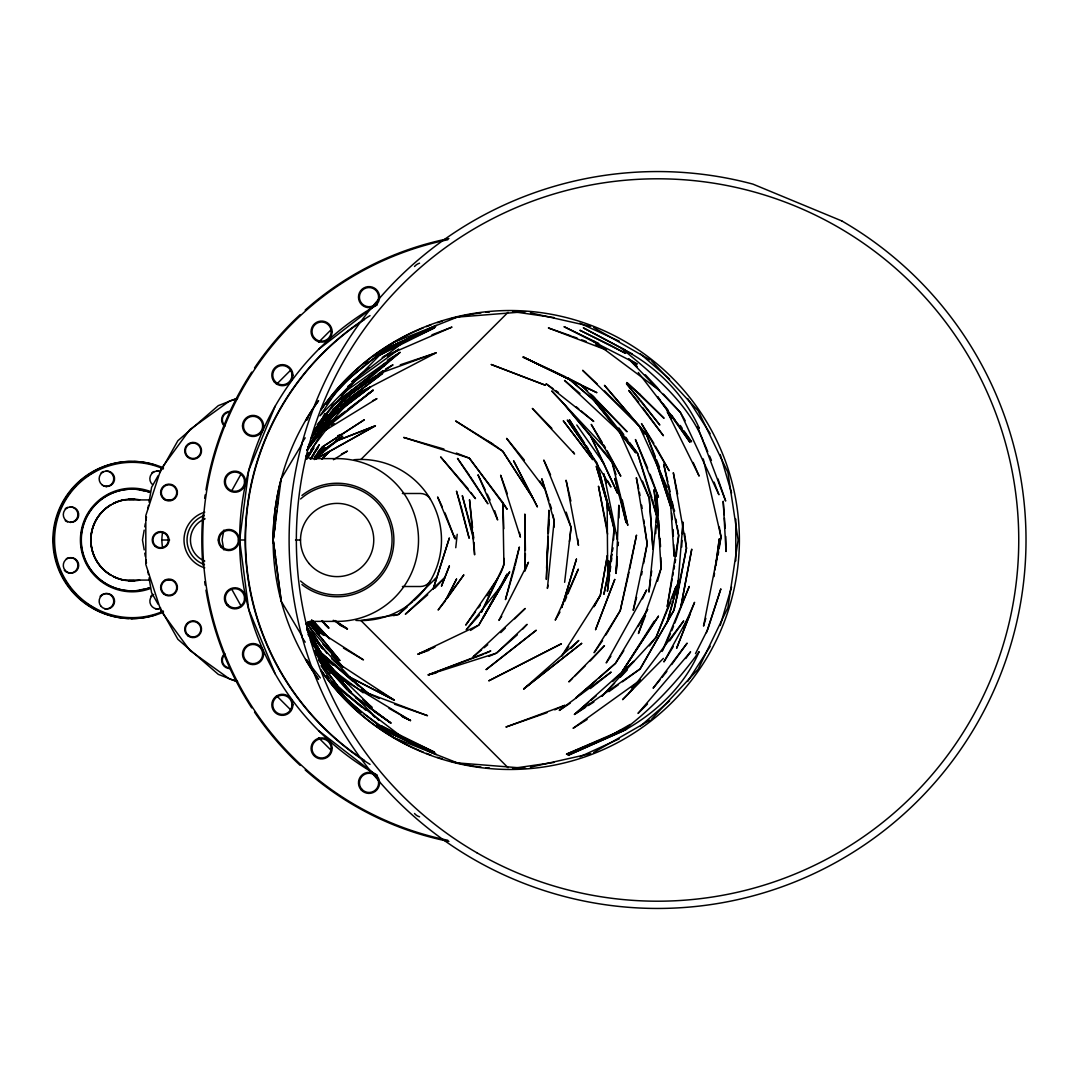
<?xml version="1.0" encoding="UTF-8"?>
<svg xmlns="http://www.w3.org/2000/svg" width="1080" height="1080" viewBox="0 0 1080 1080"><rect width="100%" height="100%" fill="white"/><g stroke="black" fill="none" stroke-linecap="round" stroke-linejoin="round"><path stroke-width="1.5" d="M128.642 618.165L132.179 618.597M553.986 527.324L554.148 520.776L552.933 514.769M525.393 553.595L524.948 569.322L524.826 514.039L525.42 550.368M617.166 558.698L616.1 573.399L618.8 505.211L618.975 517.914M613.615 539.946L614.088 528.944L612.265 520.101M548.087 539.811L546.359 579.447L548.896 510.206L548.37 533.21M546.561 568.256L548.127 536.639M548.289 533.156L548.951 519.993L548.707 524.799M681.683 547.128L682.034 540.446M682.371 533.763L682.965 522.086L676.89 598.023L686.475 548.195L684.653 533.48M655.695 533.561L656.127 525.582M656.303 522.383L656.654 515.997L652.469 499.581M608.539 560.628L607.716 575.6L607.136 502.308L596.282 466.317L611.807 518.521M618.111 545.549L618.341 542.227L618.098 545.413M616.1 573.399L617.274 556.942M134.19 461.632L134.217 461.457A78.597 78.57 -90 0 1 155.642 465.224M455.76 547.708L457.205 534.303M569.471 541.62L571.077 527.364L566.19 512.163M564.638 582.309L571.077 527.364L543.793 460.067L550.571 474.876M318.573 679.388A236.722 236.722 0 0 1 281.246 601.263L273.186 540L276.709 510.449M277.101 507.168L277.695 502.24M676.12 556.389L678.672 535.558L677.052 525.758M716.053 565.002L719.293 538.799L714.96 569.997M650.633 579.029L648.932 592.096L656.654 515.997L637.565 453.344L629.681 442.638M651.051 575.775L651.699 570.875M248.67 609.269L239.612 540L248.67 470.732M301.658 635.364L281.246 601.263L273.186 540L281.165 478.886A236.129 236.129 0 0 0 281.165 601.115M609.62 574.614L607.419 591.313L614.088 528.944L597.078 463.266L611.833 518.481M610.052 571.28L610.713 566.271M611.375 561.263L611.82 557.928M714.055 576.572L714.514 573.278M676.89 598.023L677.808 591.57M678.267 588.344L678.726 585.117M275.508 523.368L273.119 540L275.508 556.632M718.092 555.053L718.618 551.759M719.145 548.465L721.008 536.922L719.293 527.04M223.79 530.145L222.102 540L223.79 549.855M144.194 530.118L142.479 540L144.194 549.882M144.761 526.824L145.328 523.53M145.894 520.236L146.475 516.942M147.893 508.707L148.46 505.413M149.026 502.119L151.592 487.296L158.166 475.646M600.332 595.323L607.379 555.566L600.332 595.323L594.027 606.596L600.332 595.323L561.856 655.655M672.165 579.096L667.238 606.69L678.672 535.558L663.701 464.063L667.845 481.882M672.745 575.843L673.326 572.602M673.907 569.349L674.487 566.109M675.054 562.856L675.635 559.602M641.574 574.817L642.168 571.563M643.639 563.409L647.19 543.861L644.652 526.136M607.918 575.626L611.847 554.405M611.78 554.269L603.909 594.351L607.621 577.26M612.414 551.057L613.035 547.844M629.667 569.052L636.525 535.1L620.231 610.659L605.907 634.918M548.06 585.265L547.385 588.411L554.148 520.776L541.823 478.751L548.964 500.81M515.12 565.65L519.386 547.02L505.44 599.602L514.755 567.202M629.019 572.292L620.231 610.659L594.095 652.712L602.546 640.615M676.526 599.549L673.961 610.2L640.116 668.952L622.499 681.764M673.663 599.643L678.659 580.284M636.579 597.47L633.218 610.322L647.19 543.861L636.35 477.711L638.712 489.038M657.531 581.269L661.014 568.499L660.812 557.591M678.605 580.163L666.981 622.904L673.245 601.25M720.252 625.455L731.552 586.994M705.834 618.341L703.539 626.103L721.008 536.922L703.283 458.946M433.215 588.856L449.375 537.935L433.215 588.951M706.455 632.691L720.86 588.856L707.792 629.33L695.507 653.657M671.976 598.388L675.959 586.724L656.1 637.254L649.35 645.867M645.503 615.452L638.442 633.474L661.014 568.499L656.748 494.168L658.274 515.471M671.733 630.707L673.556 626.13M674.757 623.066L689.269 586.44L662.121 651.443M524.799 571.307L528.444 562.262L498.92 620.393L501.728 616.275M248.805 470.219L275.197 406.12M670.977 601.304L656.1 637.254L601.965 696.289L614.628 683.154M564.678 601.438L566.636 596.822M567.932 593.744L578.354 569.106L555.228 620.136L559.98 612.023M307.112 419.985L308.502 416.921M642.506 598.874L646.65 589.964L606.204 662.904L610.902 656.14M662.81 649.957L670.437 633.704M683.519 627.723L694.575 602.33L676.62 648.311L689.999 614.412L663.903 661.905L673.326 646.488M638.186 626.535L647.663 609.377L615.479 663.336L598.617 678.267M231.579 491.076L241.286 473.58M159.813 472.73L177.876 440.708L218.282 405.648L236.966 398.358M499.541 589.032L478.832 625.063L470.489 630.423M281.246 478.737L301.658 444.636M307.328 456.854L325.445 426.546M487.094 595.809L489.672 591.624M491.387 588.816C496.503 579.326 505.116 569.862 503.915 558.387M312.593 434.781L325.553 413.748M306.841 458.987L313.889 447.701L306.909 458.838M314.631 430.637L325.188 413.788M307.935 447.944L313.2 439.546M311.067 458.582L318.074 447.444L314.132 452.776M622.296 671.476L658.409 616.248L622.296 671.476L654.17 621.202M306.963 450.185L330.44 413.559L325.782 420.552M314.294 459.513L322.367 446.945L364.163 419.863L322.367 446.945L318.006 451.71M687.636 681.453L710.208 646.312M323.622 423.265L308.178 447.174L310.028 444.353M623.808 650.673L615.479 663.336L575.87 697.828L596.214 680.4M312.809 440.154L323.919 423.346M305.208 437.859L302.413 442.004A11.623 11.623 0 0 0 301.361 445.743M321.03 414.329L336.865 390.812M494.708 595.606L499.244 588.856M309.353 445.608L313.2 440.1M317.034 434.592L321.84 427.707M323.339 416.245L325.228 413.546M311.499 437.886L327.78 414.612L311.324 437.967M562.059 655.884L568.674 646.461M669.627 640.818L683.707 620.892L628.803 693.401L622.593 699.664L663.377 658.409M322.083 427.127L324 424.427M306.788 450.333L335.88 409.388L308.34 447.525M447.147 598.401L463.86 574.844L438.115 610.011L445.284 601.02M311.432 442.166L313.335 439.506M319.032 431.501L320.935 428.827M308.583 447.755L335.867 409.401M313.106 434.74L326.7 415.827M664.97 673.893L666.9 671.22M671.72 664.538L687.123 643.154L653.117 688.203L660.029 679.86M685.76 658.517L690.593 651.834L638.024 713.408L647.5 704.012M308.488 445.176L340.214 401.895M314.699 429.664L332.654 405.216M475.483 611.82L465.723 625.104L498.258 577.625L481.356 612.333L503.928 564.975L502.835 502.551L469.314 458.136L456.314 453.06M478.413 607.838L480.37 605.178M326.484 404.231L330.466 399.263M306.909 455.22L308.894 452.574M310.878 449.942L331.722 422.24M307.719 449.564L334.49 414.099L329.022 419.081L370.575 386.91L352.607 396.252L341.334 406.242M434.389 580.379L436.226 577.922L398.628 614.412L393.62 615.654M318.019 434.579L334.49 414.099M662.013 677.471L663.984 675.081M314.874 457.272L324.338 446.175L316.507 454.437M332.546 396.833C349.056 376.906 369.333 360.356 391.244 346.694M628.803 693.401L632.988 688.54M636.134 684.895L640.332 680.049L573.089 728.285L587.142 719.469M317.25 424.562L356.373 379.607M327.416 426.276L329.481 423.913M479.507 614.938L466.236 629.775L501.971 584.807L507.087 574.034L482.517 618.624L509.693 571.806L478.832 625.063L418.041 654.156L428.976 650.295M307.814 447.417L346.086 405.149L353.822 399.398M322.151 459.27L328.793 451.926L375.381 425.79L338.607 440.073L327.929 447.093M522.842 629.019L527.067 624.362L496.409 653.157L488.889 656.384M314.726 430.367L351.473 389.921M327.794 417.231L350.555 393.336M651.564 719.24L698.166 669.195L727.907 607.621L738.113 540L727.907 472.379L698.166 410.805L651.564 360.761M590.112 660.987L604.463 645.678L568.836 681.871L572.373 678.389M336.191 391.419L350.285 376.826M434.889 588.128L444.69 577.733L405.338 614.21L427.734 594.769M620.379 677.16L627.278 669.978M321.813 459.054L328.793 451.926L316.494 458.636M319.923 415.881L379.755 355.077L400.019 344.061M321.853 430.69L324.135 428.382M570.807 648.567L578.786 640.481L523.679 688.946L581.648 643.383L523.679 688.946L531.374 682.789M330.521 412.763L332.843 410.427M337.487 405.769L347.949 395.294M329.022 419.081L337.581 410.495L332.654 415.125M276.507 384.318L290.858 369.968M318.546 342.279L331.344 329.481M360.936 459.432L508.059 312.309M341.253 395.51L347.22 389.583M327.24 420.795L337.514 410.562M500.769 632.624L505.413 628.02M514.701 618.827L525.15 608.486L473.04 656.924L481.613 649.809M574.736 676.067L585.387 665.631M326.187 421.848L352.607 396.252L436.037 352.863L400.288 364.797M314.699 459.445L323.055 451.427L314.699 459.27M322.812 457.663L328.793 451.926M612.711 681.48L634.068 661.23L574.452 714.434L585.549 707.305M341.267 409.698L346.086 405.149L343.507 407.133M314.928 459.014L318.438 455.706M320.787 453.506L323.123 451.292M333.923 408.794L354.74 390.15M314.685 457.853L325.769 447.971M314.618 458.663L318.222 455.45M332.559 414.005L338.823 408.456M517.374 634.77L496.409 653.157L428.193 674.879L436.118 672.989M324.459 423.374L360.329 391.973L348.854 401.22M341.267 401.733L354.74 390.002M407.174 606.987L398.628 614.412L360.936 620.568L508.059 767.691M631.543 687.677L640.332 680.049M640.562 725.976L669.587 700.826M332.654 409.604L400.019 352.404L387.342 360.261M588.546 702.365L574.452 714.434L640.116 668.952L673.961 610.2L686.475 548.195L673.312 472.689L677.673 494.073M591.111 700.178L596.227 695.79M333.49 410.319L335.651 408.496M352.094 381.564L363.609 371.885M366.174 369.738L368.726 367.578M484.07 647.784L487.742 644.733M339.134 403.92L362.327 384.952M315.063 458.73L337 440.802L375.381 425.79L315.225 459.311M341.888 384.224L393.822 342.36L457.367 317.088L525.542 311.702M315.536 455.787L325.593 447.66M341.199 407.376L346.302 403.272M319.734 433.12L373.194 390.218L366.431 394.929M535.221 679.712L537.773 677.673M590.328 688.581L611.132 672.071L559.264 710.438L570.24 703.121M623.403 730.836L622.094 731.174C651.861 708.952 677.498 681.777 699.138 651.632C684.693 685.692 655.695 713.286 623.403 730.836L568.039 755.352L626.576 729.311M331.641 406.08L400.019 352.404L345.587 391.351M365.175 363.92L367.646 361.989M318.587 349.353L372.56 307.584M331.654 406.094L384.521 365.189L374.706 371.48M339.647 410.13L335.786 413.113L370.575 386.91L356.4 397.467M324.081 428.261L373.194 390.218L347.855 409.334M352.161 381.605L402.921 342.482M330.858 413.046L382.779 373.288L344.425 401.746M327.861 424.413L345.195 411.345M373.275 373.639L384.521 365.189L379.161 369.131M372.479 374.058L375.151 372.087M342.428 400.343L382.968 370.913L378.918 373.721M608.958 691.605L618.435 684.72M347.868 386.383L398.804 349.475M314.267 456.8L342.711 436.199L336.002 440.316M324.904 430.272L328.847 427.424M331.493 425.52L334.125 423.617M347.882 395.618L376.218 375.624M343.886 398.547L392.999 364.824L385.668 368.955M375.125 356.413L390.029 346.937L403.461 340.686M383.373 364.568L386.1 362.732M388.84 360.882L392.945 358.115M133.799 461.619L128.655 461.457A78.597 78.57 -90 0 0 52.866 540.108A78.597 78.57 -90 0 0 128.75 618.557M387.761 356.332L398.695 349.178M588.33 705.524L593.892 701.973M325.067 430.461L376.961 398.642L372.533 400.788M333.423 459.716L347.45 451.103L341.429 454.086M397.507 345.695L400.208 344.088M630.126 724.451L610.7 735.655L566.46 754.164L623.903 729.257L610.7 735.655L620.325 730.188M593.703 752.463L650.12 720.077M389.408 359.924L393.08 357.871L389.961 359.208M383.63 356.481L389.502 353.376M379.755 355.077L434.525 327.821L389.772 348.084M382.752 351.27L436.28 325.404L406.445 339.296M384.912 350.757L434.525 327.821M484.907 653.63L490.752 650.957L428.193 674.879L483.435 654.305M579.798 756.824L619.312 738.788M389.88 359.195L392.837 357.858M554.729 709.857L564.881 705.308L505.913 727.029L546.966 712.706M390.029 346.937L435.375 326.646L392.985 345.452M382.212 357.386L451.98 327.091L431.933 334.841M434.687 646.961L418.041 654.156L434.66 647.082M338.013 436.077L341.132 434.916M378.351 373.869L436.037 352.863M337.946 435.618L341.064 434.484M237.532 398.48L229.5 401.045L189.837 429.611L160.988 469.085L145.814 515.552L145.814 564.449L160.988 610.915L189.837 650.389L229.5 678.956L237.532 681.52M383.832 364.068L386.991 363.069M530.429 767.192L590.625 753.651M512.555 768.393L553.878 762.453M131.463 618.597L134.217 618.543A78.597 78.57 -90 0 0 155.642 614.777M378.621 297.135A9.599 9.599 0 0 0 364.217 288.819A9.599 9.599 0 0 0 364.217 305.451A9.599 9.599 0 0 0 378.621 297.135L379.553 297.135A10.53 10.53 0 0 0 363.757 288.009A10.53 10.53 0 0 0 363.757 306.261A10.53 10.53 0 0 0 379.553 297.135M331.196 331.601L332.127 331.601A10.53 10.53 0 0 0 316.332 322.475A10.53 10.53 0 0 0 316.332 340.713A10.53 10.53 0 0 0 332.127 331.601M291.965 375.165L292.896 375.165M242.514 425.939L243.446 425.939M262.656 425.939A9.599 9.599 0 0 0 248.251 417.623A9.599 9.599 0 0 0 248.251 434.255A9.599 9.599 0 0 0 262.656 425.939L263.588 425.939A10.53 10.53 0 0 0 247.779 416.812A10.53 10.53 0 0 0 247.779 435.065A10.53 10.53 0 0 0 263.588 425.939M244.539 481.694A9.599 9.599 0 0 0 230.135 473.377A9.599 9.599 0 0 0 230.135 490.01A9.599 9.599 0 0 0 244.539 481.694L245.471 481.694A10.53 10.53 0 0 0 229.662 472.568A10.53 10.53 0 0 0 229.662 490.82A10.53 10.53 0 0 0 245.471 481.694M106.056 486.486L106.853 486.486M402.394 493.493L420.39 493.493A11.623 11.623 0 0 1 430.421 499.244M150.242 499.919L124.565 499.919A40.689 40.675 89.7 0 0 112.644 504.009M165.092 499.919L172.409 499.919M70.997 522.356L70.2 522.356A7.722 7.722 0 0 0 77.922 514.634A7.722 7.722 0 0 0 70.2 506.925M162.648 547.844A40.689 40.675 89.8 0 1 161.892 540L169.614 540M218.268 540L219.2 540M238.41 540A9.599 9.599 0 0 0 224.006 531.684A9.599 9.599 0 0 0 224.006 548.316A9.599 9.599 0 0 0 238.41 540L239.341 540M239.612 540L245.174 540M295.515 540L300.51 540M150.242 580.082L124.565 580.082A40.689 40.675 89.7 0 1 112.644 575.991M165.092 580.082L172.409 580.082M402.394 586.508L420.39 586.508A11.623 11.623 0 0 0 430.421 580.757M244.539 598.307L245.471 598.307M262.656 654.062A9.599 9.599 0 0 0 248.251 645.745A9.599 9.599 0 0 0 248.251 662.378A9.599 9.599 0 0 0 262.656 654.062L263.588 654.062M291.965 704.835A9.599 9.599 0 0 0 277.56 696.519A9.599 9.599 0 0 0 277.56 713.151A9.599 9.599 0 0 0 291.965 704.835L292.896 704.835A10.53 10.53 0 0 0 277.101 695.709A10.53 10.53 0 0 0 277.101 713.961A10.53 10.53 0 0 0 292.896 704.835M331.196 748.4L332.127 748.4A10.53 10.53 0 0 1 316.332 757.526A10.53 10.53 0 0 1 316.332 739.287A10.53 10.53 0 0 1 332.127 748.4M378.621 782.865L379.553 782.865M525.542 768.299L457.367 762.912L393.822 737.64L341.888 695.777M512.555 311.607L553.878 317.547M530.429 312.809L590.625 326.349M443.934 449.05L403.677 437.44L469.314 458.136L507.168 509.261L502.835 502.551L503.82 528.741M394.565 704.214L427.491 715.676L368.24 693.347L361.706 688.838M571.104 335.921L548.397 327.956L605.921 349.826M717.943 478.858L725.652 501.026L697.639 426.978L699.287 428.247C684.045 394.146 655.371 365.539 622.094 348.827C653.576 374.612 687.798 402.854 703.458 441.45M572.63 336.474L577.206 338.148M581.769 339.822L586.346 341.496M236.966 681.642L218.282 674.352L177.876 639.293L159.813 607.27M435.375 753.354L392.742 734.387L436.28 754.596L384.925 730.093L376.826 724.788M579.798 323.176L619.312 341.213M403.596 737.802L434.525 752.179L380.93 725.692L402.125 737.127L336.609 687.056M595.499 344.844L605.975 349.731M566.069 377.042L523.125 357.048L596.714 392.594L523.125 357.048L580.797 384.845L587.52 390.825M379.269 698.544L368.24 693.347L320.584 652.334L315.846 645.368M402.962 716.985L410.522 720.562L341.388 678.645M598.833 343.481L564.017 326.673L637.214 364.068L628.641 358.952L680.306 412.276L685.206 420.755M401.558 716.175L410.522 720.562L389.002 708.372M339.93 625.185L347.436 628.884L335.097 620.528M348.908 676.755L394.349 700.191L335.975 661.986M347.868 676.148L394.349 700.191L377.352 690.039M625.01 349.893L583.322 327.861L632.232 353.93M604.733 409.428L567.554 377.73L580.797 384.845L627.062 431.744L592.096 395.24M593.703 327.537L650.12 359.924M384.925 730.093L391.217 733.712M337.541 623.16L347.436 628.884L333.261 620.298M343.481 648.081L363.461 659.88L317.858 630.531L315.9 627.993M395.213 732.969L402.125 737.127M488.174 441.248L494.06 444.852M492.642 443.975L455.612 420.971L502.7 451.197L532.953 498.083L537.408 506.952L513.608 460.796L532.953 498.083L502.7 451.197L495.221 445.689M601.87 346.734L593.474 341.185L659.624 390.514L650.916 382.982M392.026 733.847L364.014 713.975M361.76 689.432L369.562 694.737L322.204 655.074L307.395 629.087M374.382 711.666L390.879 723.06L348.273 691.173M552.96 388.611L546.062 383.764L593.744 421.443L581.297 411.021M555.714 390.555L558.481 392.486M355.469 697.68L362.286 702.567M369.09 707.441L390.879 723.06L358.83 699.813M363.163 692.807L332.262 669.6L336.488 673.758M318.587 730.647L372.56 772.416M325.674 647.271L339.809 660.447L308.597 622.58M326.551 666.63L329.13 668.696M339.903 677.174L348.975 684.49M576.315 406.863L578.799 408.942M339.606 680.346L342.185 682.506M362.826 699.773L371.844 707.333L320.193 657.005M338.202 687.555L340.794 689.715M343.373 691.889L361.436 707.049M567.554 377.73L604.827 409.495M579.96 393.458L564.543 380.43L619.502 431.73L635.783 452.817L593.014 399.249L619.502 431.73L622.62 437.049M367.173 703.35L371.844 707.333M372.519 715.082L375.03 717.241M332.694 681.683L365.634 710.14M640.562 354.024L669.587 379.175M355.995 708.359L339.174 691.929L331.911 683.316M358.519 710.559L361.031 712.76M312.322 622.094L317.858 630.531L322.718 634.784M628.641 358.952L637.24 366.538M344.115 681.399L325.499 660.717M325.107 624.767L328.766 628.061L322.218 620.582M320.584 652.334L352.89 681.44M360.302 711.059L347.787 699.732L332.276 682.857M331.601 658.665L338.783 665.172M333.707 660.299L338.621 664.875M333.14 665.307L322.204 655.074L307.125 629.37M597.294 384.048L582.62 370.292L639.239 425.925L646.745 435.011L655.263 456.557M604.625 390.933L639.239 425.925L643.99 434.619M322.92 644.301L339.809 660.447L307.854 621.716M336.987 674.177L344.088 681.021M325.931 647.406L337.595 658.719M321.8 621.108L328.766 628.061L321.84 620.717M276.507 695.682L290.858 710.033M318.546 737.721L331.344 750.519M331.276 667.953L344.142 680.886M318.843 660.029L378.905 720.387M551.867 428.409L532.332 408.429L574.547 454.019L573.143 451.858M331.56 654.966L343.116 667.224L306.923 623.997M616.019 474.633L612.077 462.281L605.556 453.357L563.665 403.623L551.759 390.96L605.164 447.971M312.903 620.973L329.535 638.807L312.93 620.703M319.666 658.382L351.338 692.334L315.185 650.174M645.327 374.746L657.747 388.071M663.377 394.119L680.306 412.276L718.929 494.735L714.069 482.152M308.097 632.124L357.966 685.813M318.6 657.032L351.338 692.334L340.106 679.82M593.014 396.36L595.175 398.709M319.882 657.329L322.124 659.826M325.499 663.579L329.994 668.574M333.369 672.327L336.731 676.08M612.387 423.63L619.502 431.73L649.283 498.137L652.928 548.964L649.283 498.137L642.479 481.073M322.866 662.391L347.274 690.12M330.534 668.156L332.627 670.572M312.228 621.594L324.175 635.458M639.779 399.357L626.427 383.63L659.812 425.007L640.778 400.639M638.658 402.165L628.722 390.38L663.417 435.726L642.627 407.538M307.854 632.354L315.36 641.304M326.403 675.756L328.361 678.132M563.665 403.623L612.077 462.281L627.804 525.352L622.283 499.878M524.394 460.161L506.601 438.372L545.103 489.213L539.892 481.127M324.31 663.512L328.266 668.493M316.859 654.831L331.547 673.312M590.801 394.132L637.565 453.344L651.956 497.988M305.788 659.394L320.341 677.943M660.393 400.315L657.531 396.63L689.985 442.3L677.201 423.468M663.255 403.988L668.034 410.117M311.337 622.337L320.085 633.636L317.858 630.531M638.267 372.492L691.538 441.761L684.018 430.893M306.855 627.143L327.038 653.495M327.564 663.633L333.707 671.665M468.113 488.822L440.627 456.921L475.483 498.65L470.88 492.507M313.362 625.725L319.37 633.731L311.526 620.865M322.326 656.14L328.293 664.214M322.245 662.823L326.16 668.129M618.827 427.923L623.754 434.606M625.725 437.279L627.71 439.965M318.668 660.137L338.04 686.853M319.113 660.056L337.527 685.787M307.935 634.351L336.11 673.92M591.449 454.181L567.324 420.066L596.795 462.659M315.671 652.955L320.49 659.745M322.421 662.459L327.226 669.263M469.193 474.971L457.502 458.379L487.904 503.807L470.084 476.334M576.788 425.007L603.612 463.158L617.612 493.371L590.895 436.563L603.612 463.158L601.601 460.269M315.131 651.065L330.521 672.962M317.129 641.034L321.853 647.811M310.23 622.742L312.147 625.509M314.064 628.263L317.885 633.771L310.986 622.175M680.265 425.466L682.142 428.18M671.733 415.382L675.378 420.768M305.208 642.141L302.413 637.996A11.623 11.623 0 0 1 301.361 634.257M321.03 665.672L336.865 689.188M313.591 635.256L322.839 649.08M312.957 622.917L319.343 632.596L311.688 619.772M310.675 622.85L317.885 633.771L310.095 621.081M318.114 657.072L322.677 664.065M584.618 443.232L569.363 419.715L610.902 486.986L607.918 481.1M586.413 446L588.195 448.767M313.47 635.931L315.293 638.739M318.033 642.965L319.869 645.773M316.926 641.304L319.64 645.503M687.636 398.547L710.208 433.688M310.365 640.17L322.893 660.002M311.432 641.817L322.961 660.069M653.859 443.367L641.48 423.63L669.128 470.705L655.466 446.243M602.114 442.3L591.246 424.4L620.784 476.159L607.055 450.603M603.788 445.055L605.462 447.808M315.238 650.795L323.919 665.186M307.368 623.268L321.786 647.96M306.963 628.749L323.906 657.734L307.166 628.884M307.355 629.87L323.244 657.572M158.166 604.355L151.592 592.704L149.026 577.881M671.193 418.73L667.251 411.656L699.138 476.091L693.198 462.47M307.139 630.302L318.56 650.7M231.579 588.924L241.286 606.42M485.109 489.672L477.981 474.782L497.637 519.966L494.654 510.651M487.242 494.14L490.104 500.094M442.341 506.966L437.603 496.989L454.639 538.015L444.974 512.825M307.112 660.015L308.502 663.08M667.089 487.337L639.239 425.925L604.449 385.331L646.745 435.011L674.622 511.056M647.649 468.194L635.418 439.546L658.463 497.178L650.133 474.255M704.066 442.908L707.751 451.656M709.587 456.017L711.437 460.39M248.805 609.782L275.197 673.88M656.478 459.635L659.529 467.33M507.317 493.695L500.634 475.2L520.398 537.152L519.48 532.44M654.507 457.083L671.153 508.019L670.005 495.099L674.096 556.254L673.663 544.536M655.695 460.35L671.153 508.019M549.976 503.955L551.515 508.68M460.458 504.279L456.489 491.13L469.152 538.259L460.904 505.737M720.252 454.545L731.552 493.007M611.807 518.481L607.136 502.308L607.514 508.977M620.244 497.57L614.844 478.454L626.117 522.625L620.703 499.163M472.487 532.629L462.308 495.612L473.567 539.339M672.03 501.471L673.326 506.264M606.258 483.421L603.855 473.864L617.423 539.487L616.586 533.02M668.601 485.123L670.1 491.603M570.888 501.093L566.082 480.236L578.462 545.36L577.706 538.92M639.387 492.277L640.062 495.504M607.23 529.578L598.469 486.202L607.581 534.101M144.761 553.176L145.328 556.47M145.894 559.764L146.475 563.058M147.893 571.293L148.46 574.587M675.972 519.224L676.512 522.49M473.148 535.586L473.567 538.272M641.655 505.183L642.128 508.41M643.734 519.696L644.193 522.909M454.734 535.774L455.152 539.042M472.554 527.769L469.517 499.716L474.606 554.823L474.053 542.498M473.094 532.71L473.62 537.664M659.273 535.207L654.062 489.686L660.461 546.561L659.61 538.461M671.625 512.973L672.26 519.561M724.194 514.688L723.195 501.242L726.016 551.502L725.801 536.558M724.437 518.049L725.179 528.147M658.638 520.385L659.34 530.213M659.934 538.407L660.407 544.955M673.11 529.484L673.353 536.18M735.791 519.115L735.791 560.885M273.186 540A236.722 236.722 0 0 1 318.573 400.613M320.949 409.806A229.46 229.46 0 0 1 662.027 368.199A229.46 229.46 0 0 1 662.027 711.801A229.46 229.46 0 0 1 320.949 670.194M204.768 561.047A22.626 22.626 0 0 1 205.132 518.819M139.739 580.163A40.932 40.919 89.9 0 1 90.936 540A40.932 40.919 89.9 0 1 139.739 499.838M134.77 580.811A40.932 40.919 -89.8 0 1 128.48 580.811M123.741 580.163A40.932 40.919 -89.8 0 1 113.279 576.585M110.484 575.033A40.932 40.919 -89.8 0 1 110.484 504.968M113.279 503.415A40.932 40.919 -89.8 0 1 123.741 499.838M128.48 499.19A40.932 40.919 -89.8 0 1 134.77 499.19M140.252 490.118A50.652 50.625 -89.7 0 1 143.465 490.793M143.37 589.221A50.652 50.625 -89.7 0 1 140.144 589.896M149.243 587.817A50.882 50.868 -89.8 0 1 99.158 578.975M97.956 577.935A50.882 50.868 -89.8 0 1 97.956 502.065M99.158 501.026A50.882 50.868 -89.8 0 1 149.243 492.183M95.364 608.796A77.666 77.639 -90 0 1 91.004 606.326M88.196 604.53A77.666 77.639 -90 0 1 85.469 602.613M75.573 593.973A77.666 77.639 -90 0 1 73.319 591.53M70.106 587.668A77.666 77.639 -90 0 1 63.72 578.043M57.699 564.408A77.666 77.639 -90 0 1 56.282 559.615M56.282 520.385A77.666 77.639 -90 0 1 57.699 515.592M63.72 501.957A77.666 77.639 -90 0 1 70.106 492.332M73.319 488.471A77.666 77.639 -90 0 1 75.573 486.027M85.469 477.387A77.666 77.639 -90 0 1 88.196 475.47M91.004 473.675A77.666 77.639 -90 0 1 95.364 471.204M100.143 596.268A7.722 7.722 0 0 1 113.306 598.59A7.722 7.722 0 0 1 104.719 608.823M66.339 558.671A7.722 7.722 0 0 1 76.653 561.128A7.722 7.722 0 0 1 74.817 571.55A7.722 7.722 0 0 1 64.287 570.321M67.567 521.896A7.722 7.722 0 0 1 65.246 520.547M65.246 508.721A7.722 7.722 0 0 1 67.567 507.384M106.056 471.056A7.722 7.722 0 0 1 113.657 480.114A7.722 7.722 0 0 1 103.41 486.027M101.088 472.865A7.722 7.722 0 0 1 103.41 471.514M152.604 484.69A7.722 7.722 0 0 1 160.205 471.514M151.808 472.865A7.722 7.722 0 0 1 154.13 471.514M156.762 471.056A7.722 7.722 0 0 1 159.394 471.514M160.623 607.918A7.722 7.722 0 0 1 155.425 608.823M150.849 596.268A7.722 7.722 0 0 1 152.901 594.54M158.895 608.823A7.722 7.722 0 0 1 153.697 594.54M149.58 587.817A50.882 50.868 89.6 0 1 81.324 540A50.882 50.868 89.6 0 1 149.58 492.183M149.918 588.681A51.813 51.786 -90 0 1 80.419 540A51.813 51.786 -90 0 1 149.918 491.319M163.431 611.105A77.666 77.639 -90 0 1 54.567 540A77.666 77.639 -90 0 1 163.431 468.896M163.499 612.077A78.597 78.57 90 0 1 53.609 540A78.597 78.57 90 0 1 163.499 467.924M204.485 564.597A26.055 26.055 0 0 1 204.174 515.524M161.892 540A40.689 40.675 -90 0 1 162.648 532.157M111.294 575.235A40.689 40.675 89.7 0 1 111.281 504.752M129.236 499.379A40.689 40.675 89.7 0 1 134.014 499.379M134.014 580.621A40.689 40.675 89.7 0 1 129.236 580.621M225.085 425.709A7.722 7.722 0 0 1 230.04 412.074M224.626 426.249A8.424 8.424 0 0 1 230.04 411.372M230.04 667.926A7.722 7.722 0 0 1 225.085 654.291M230.04 668.628A8.424 8.424 0 0 1 224.626 653.751M204.755 567.851A29.066 29.066 0 0 1 204.755 512.149M300.605 498.974A54.931 54.931 0 0 1 376.718 501.917A54.931 54.931 0 0 1 376.718 578.083A54.931 54.931 0 0 1 300.605 581.027M301.941 495.464A56.754 56.754 0 0 1 378.796 501.458A56.754 56.754 0 0 1 378.796 578.543A56.754 56.754 0 0 1 301.941 584.537M364.541 760.482A263.723 263.723 0 0 1 364.541 319.518M305.681 623.903A11.623 11.623 0 0 1 312.916 621.392L337.136 621.392A81.392 81.392 0 0 0 418.514 540A81.392 81.392 0 0 0 337.136 458.608L312.916 458.608A11.623 11.623 0 0 1 305.681 456.098M370.035 764.397A264.074 264.074 0 0 1 370.035 315.603M377.325 775.143A269.622 269.622 0 0 1 377.325 304.857M414.518 266.517A10.53 10.53 0 0 1 419.567 263.196M419.567 816.804A10.53 10.53 0 0 1 414.518 813.483M448.902 841.428A307.409 307.409 0 0 1 305.181 769.918M300.213 765.41A307.409 307.409 0 0 1 254.516 712.098M251.735 707.9A307.409 307.409 0 0 1 205.943 590.085M205.16 585.117A307.409 307.409 0 0 1 204.687 581.783M202.851 565.07A307.409 307.409 0 0 1 202.851 514.931M204.687 498.218A307.409 307.409 0 0 1 205.16 494.883M205.943 489.915A307.409 307.409 0 0 1 251.735 372.101M254.516 367.902A307.409 307.409 0 0 1 300.213 314.591M305.181 310.082A307.409 307.409 0 0 1 448.902 238.572M447.836 840.267A306.477 306.477 0 0 1 447.836 239.733M318.384 679.037A236.129 236.129 0 0 1 305.586 659.489M305.586 420.512A236.129 236.129 0 0 1 318.384 400.964M354.226 459.716A80.568 80.568 0 0 1 413.951 600.656M412.722 601.708A80.568 80.568 0 0 1 355.914 620.406M489.348 768.002A228.879 228.879 0 0 1 486.014 767.691M481.032 767.124A228.879 228.879 0 0 1 451.602 761.495M442.071 758.795A228.879 228.879 0 0 1 437.319 757.283M431.014 755.082A228.879 228.879 0 0 1 426.317 753.327M423.212 752.085A228.879 228.879 0 0 1 320.774 669.857M320.774 410.144A228.879 228.879 0 0 1 423.212 327.915M426.317 326.673A228.879 228.879 0 0 1 431.014 324.918M437.319 322.718A228.879 228.879 0 0 1 442.071 321.206M451.602 318.506A228.879 228.879 0 0 1 481.032 312.876M486.014 312.309A228.879 228.879 0 0 1 489.348 311.999M691.726 549.356L680.967 606.339L691.726 549.356M576.45 559.13L561.762 607.514L576.45 559.13M449.375 565.961L441.518 586.049L449.375 565.961M614.75 579.474L595.58 629.613L614.75 579.474M456.543 579.11L446.067 599.522L456.543 579.11M319.167 444.906L310.406 459.135L319.167 444.906M536.112 630.356L486.189 669.546L536.112 630.356M561.344 643.788L488.943 680.738L561.344 643.788M545.306 385.195L491.333 364.541L545.306 385.195M841.779 220.914L752.909 184.113A368.442 368.442 0 0 0 294.705 603.976A368.442 368.442 0 0 0 868.887 841.82A368.442 368.442 0 0 0 841.779 220.914M610.956 345.492L579.906 330.264L625.658 353.389L610.956 345.492M639.832 394.227L626.846 382.523L664.065 418.311L639.832 394.227M578.313 440.519L563.261 420.768L592.839 459.689L578.313 440.519M476.955 852.809A361.193 361.193 0 0 0 1018.751 540A361.193 361.193 0 0 0 476.955 227.191A361.193 361.193 0 0 0 476.955 852.809M100.939 606.191A7.722 7.722 0 0 0 114.102 603.869A7.722 7.722 0 0 0 105.516 593.622A7.722 7.722 0 0 0 100.939 606.191M65.084 570.321A7.722 7.722 0 0 0 78.246 567.999A7.722 7.722 0 0 0 69.66 557.766A7.722 7.722 0 0 0 65.084 570.321M66.042 520.547A7.722 7.722 0 0 0 78.597 515.984A7.722 7.722 0 0 0 68.364 507.384A7.722 7.722 0 0 0 66.042 520.547M101.885 484.677A7.722 7.722 0 0 0 114.453 480.114A7.722 7.722 0 0 0 104.22 471.514A7.722 7.722 0 0 0 101.885 484.677M188.15 456.692A7.722 7.722 0 0 0 200.718 452.115A7.722 7.722 0 0 0 190.472 443.529A7.722 7.722 0 0 0 188.15 456.692M187.704 457.232A8.424 8.424 0 0 0 201.407 452.237A8.424 8.424 0 0 0 190.242 442.868A8.424 8.424 0 0 0 187.704 457.232M164.052 498.447A7.722 7.722 0 0 0 176.621 493.87A7.722 7.722 0 0 0 166.374 485.271A7.722 7.722 0 0 0 164.052 498.447M163.607 498.974A8.424 8.424 0 0 0 177.309 493.992A8.424 8.424 0 0 0 166.131 484.623A8.424 8.424 0 0 0 163.607 498.974M155.682 545.913A7.722 7.722 0 0 0 168.251 541.337A7.722 7.722 0 0 0 158.004 532.75A7.722 7.722 0 0 0 155.682 545.913M155.237 546.453A8.424 8.424 0 0 0 168.925 541.458A8.424 8.424 0 0 0 157.761 532.089A8.424 8.424 0 0 0 155.237 546.453M164.052 593.393A7.722 7.722 0 0 0 176.621 588.816A7.722 7.722 0 0 0 166.374 580.217A7.722 7.722 0 0 0 164.052 593.393M163.607 593.919A8.424 8.424 0 0 0 177.309 588.938A8.424 8.424 0 0 0 166.131 579.569A8.424 8.424 0 0 0 163.607 593.919M188.15 635.135A7.722 7.722 0 0 0 200.718 630.558A7.722 7.722 0 0 0 190.472 621.958A7.722 7.722 0 0 0 188.15 635.135M187.704 635.661A8.424 8.424 0 0 0 201.407 630.68A8.424 8.424 0 0 0 190.242 621.311A8.424 8.424 0 0 0 187.704 635.661M309.082 563.544A36.626 36.626 0 0 0 371.547 552.528A36.626 36.626 0 0 0 330.777 503.942A36.626 36.626 0 0 0 309.082 563.544M314.456 338.026A9.599 9.599 0 0 0 330.723 334.557A9.599 9.599 0 0 0 319.599 322.204A9.599 9.599 0 0 0 314.456 338.026M275.225 381.591A9.599 9.599 0 0 0 291.492 378.135A9.599 9.599 0 0 0 280.368 365.769A9.599 9.599 0 0 0 275.225 381.591M274.293 381.929A10.53 10.53 0 0 0 292.262 378.769A10.53 10.53 0 0 0 280.53 364.784A10.53 10.53 0 0 0 274.293 381.929M220.739 546.777A10.53 10.53 0 0 0 238.707 543.605A10.53 10.53 0 0 0 226.976 529.632A10.53 10.53 0 0 0 220.739 546.777M227.799 604.733A9.599 9.599 0 0 0 244.067 601.277A9.599 9.599 0 0 0 232.943 588.911A9.599 9.599 0 0 0 227.799 604.733M226.868 605.083A10.53 10.53 0 0 0 244.836 601.911A10.53 10.53 0 0 0 233.105 587.938A10.53 10.53 0 0 0 226.868 605.083M244.985 660.839A10.53 10.53 0 0 0 262.953 657.666A10.53 10.53 0 0 0 251.222 643.694A10.53 10.53 0 0 0 244.985 660.839M314.456 754.826A9.599 9.599 0 0 0 330.723 751.37A9.599 9.599 0 0 0 319.599 739.017A9.599 9.599 0 0 0 314.456 754.826M361.881 789.291A9.599 9.599 0 0 0 378.162 785.835A9.599 9.599 0 0 0 367.025 773.469A9.599 9.599 0 0 0 361.881 789.291M360.95 789.642A10.53 10.53 0 0 0 378.918 786.47A10.53 10.53 0 0 0 367.2 772.497A10.53 10.53 0 0 0 360.95 789.642"/></g></svg>
